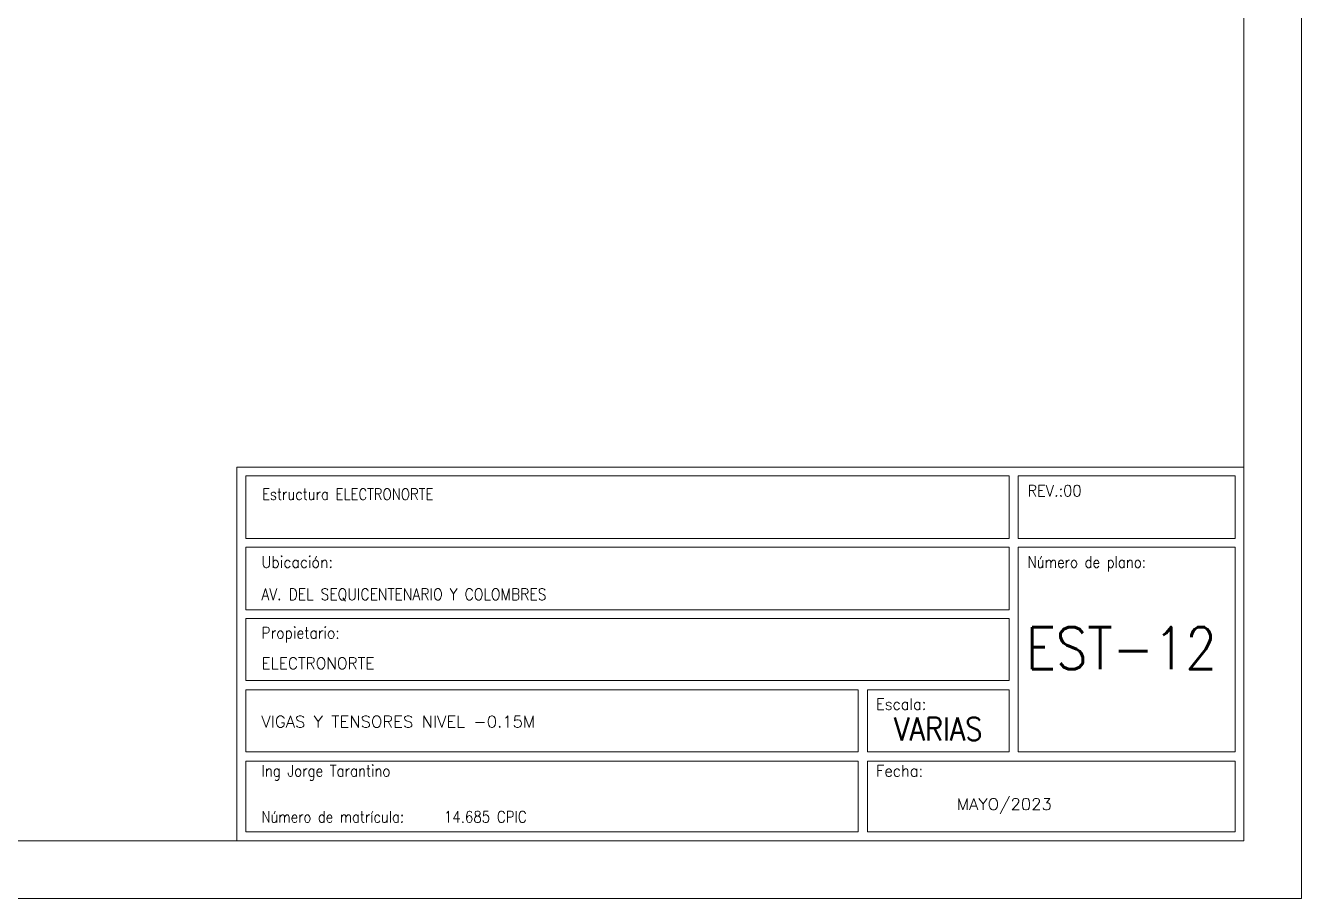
# Model space of a CAD drawing. Header units: millimetres. Extents: x 2 to 158, y -69 to 77.
# Drawn here: x 39.64 to 61.81, y -69.4 to -54.22 of the extents above; entities that cross this region are included whole.
import ezdxf
from ezdxf.enums import TextEntityAlignment as Align

# ---------------------------------------------------------------- set-up
doc = ezdxf.new("R2010")
doc.units = ezdxf.units.MM
for name, color, linetype, lineweight in [('CYPE', 7, 'Continuous', 0), ('RECUAD_LIMITES', 2, 'Continuous', 0), ('RECUAD_MARCO', 1, 'Continuous', 20)]:
    doc.layers.add(name, color=color, linetype=linetype, lineweight=lineweight)
doc.styles.add('CYPETXT', font='romans__.ttf', dxfattribs={"height": 0.2})

msp = doc.modelspace()

# ---------------------------------------------------------------- linework, layer by layer
at = {"layer": 'CYPE', "color": 1}
for points in [[(43.30691, -68.40496), (60.80691, -68.40496), (60.80691, -61.90496), (43.30691, -61.90496), (43.30691, -68.40496)], [(43.46691, -63.14496), (56.72691, -63.14496), (56.72691, -62.05496), (43.46691, -62.05496), (43.46691, -63.14496)], [(56.88691, -63.14496), (60.65691, -63.14496), (60.65691, -62.05496), (56.88691, -62.05496), (56.88691, -63.14496)], [(43.46691, -64.38496), (56.72691, -64.38496), (56.72691, -63.29496), (43.46691, -63.29496), (43.46691, -64.38496)], [(56.88691, -66.85496), (60.65691, -66.85496), (60.65691, -63.29496), (56.88691, -63.29496), (56.88691, -66.85496)], [(43.46691, -65.61496), (56.72691, -65.61496), (56.72691, -64.53496), (43.46691, -64.53496), (43.46691, -65.61496)], [(43.46691, -66.85496), (54.10691, -66.85496), (54.10691, -65.77496), (43.46691, -65.77496), (43.46691, -66.85496)], [(54.26691, -66.85496), (56.72691, -66.85496), (56.72691, -65.77496), (54.26691, -65.77496), (54.26691, -66.85496)], [(43.46691, -68.24496), (54.10691, -68.24496), (54.10691, -67.01496), (43.46691, -67.01496), (43.46691, -68.24496)], [(54.26691, -68.24496), (60.65691, -68.24496), (60.65691, -67.01496), (54.26691, -67.01496), (54.26691, -68.24496)]]:
    msp.add_lwpolyline(points, close=True, dxfattribs=at)
at = {"layer": 'RECUAD_LIMITES'}
msp.add_lwpolyline([(2.40691, -69.40496), (61.80691, -69.40496), (61.80691, -27.40496), (2.40691, -27.40496), (2.40691, -69.40496)], close=True, dxfattribs=at)
at = {"layer": 'RECUAD_MARCO'}
msp.add_lwpolyline([(4.90691, -68.40496), (60.80691, -68.40496), (60.80691, -28.40496), (4.90691, -28.40496), (4.90691, -68.40496)], close=True, dxfattribs=at)

# ---------------------------------------------------------------- texts
at = {"layer": 'CYPE', "color": 5, "style": 'CYPETXT'}
for s, width, p in [('Estructura ELECTRONORTE', 0.842437, (43.74691, -62.47496)), ('AV. DEL SEQUICENTENARIO Y COLOMBRES', 0.887423, (43.73691, -64.21496)), ('ELECTRONORTE', 0.974409, (43.73691, -65.41496)), ('VIGAS Y TENSORES NIVEL -0.15M', 1.047361, (43.73691, -66.42933)), ('Ing Jorge Tarantino', 0.851105, (43.73691, -67.28496)), ('MAYO/2023', 1.047361, (55.81691, -67.86496)), ('14.685 CPIC', 0.851936, (46.90691, -68.08496))]:
    msp.add_text(s, height=0.2, dxfattribs=dict(at, width=width)).set_placement(p)
at = {"layer": 'CYPE', "color": 4, "style": 'CYPETXT'}
for s, width, p in [('REV.:00', 0.927655, (57.04691, -62.41496)), ('Ubicación:', 0.90604, (43.73691, -63.65496)), ('Número de plano:', 0.844847, (57.04691, -63.65496)), ('Propietario:', 0.885908, (43.73691, -64.88496)), ('Escala:', 0.925891, (54.41691, -66.12496)), ('Fecha:', 0.933698, (54.41691, -67.28496)), ('Número de matrícula:', 0.83516, (43.73691, -68.08496))]:
    msp.add_text(s, height=0.2, dxfattribs=dict(at, width=width)).set_placement(p)
at = {"layer": 'CYPE', "color": 5, "style": 'CYPETXT'}
for s, height, width, p in [('EST-12', 0.733333, 0.872274, (58.67691, -65.41829)), ('VARIAS', 0.4, 0.869965, (55.49691, -66.65496))]:
    msp.add_text(s, height=height, dxfattribs=dict(at, width=width)).set_placement(p, align=Align.CENTER)

doc.saveas('drawing.dxf')
